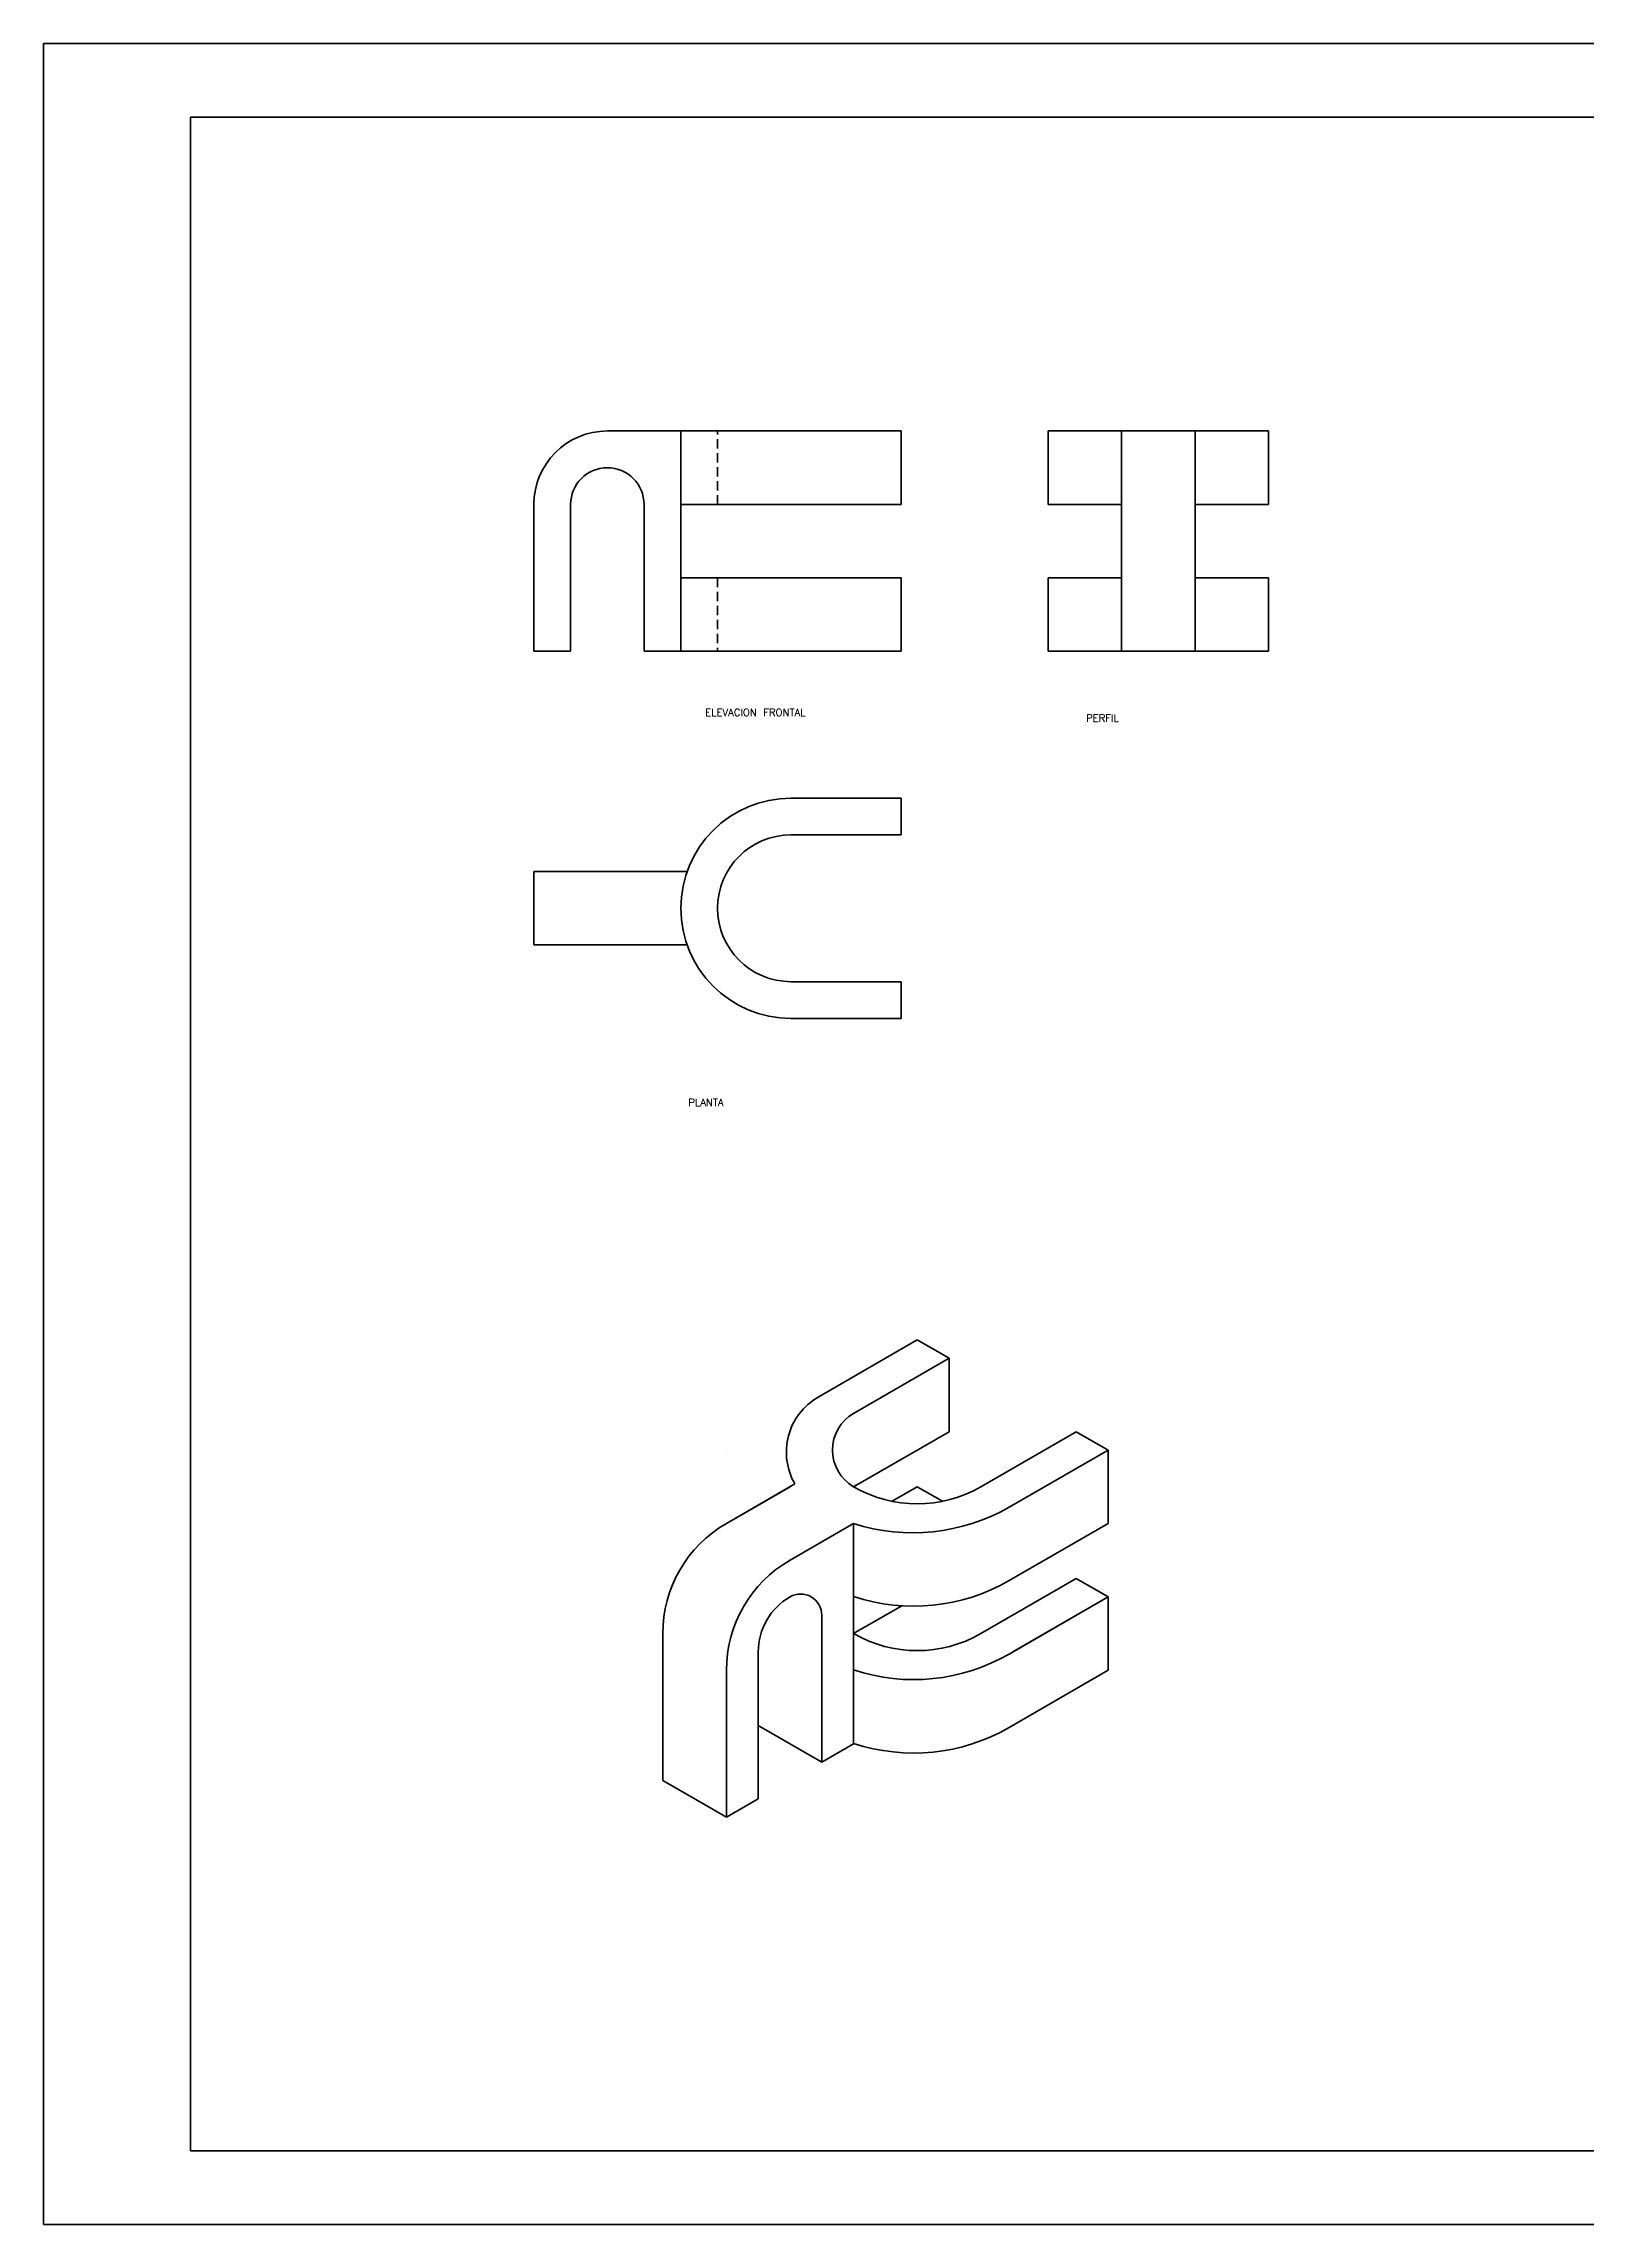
# Model space of a CAD drawing. Header units: millimetres. Extents: x -610 to 6844, y -355 to 774.
# Drawn here: x 0 to 210, y 0 to 297 of the extents above; entities that cross this region are included whole.
import ezdxf

# ---------------------------------------------------------------- set-up
doc = ezdxf.new("R2010")
doc.units = ezdxf.units.MM
doc.header["$LTSCALE"] = 0.1
doc.linetypes.add('DASHED', pattern=[19.05, 12.7, -6.35])
doc.layers.add('L2', color=4, linetype='Continuous', lineweight=35)
doc.layers.add('SEG', color=3, linetype='DASHED', lineweight=35)
doc.styles.get("Standard").update_dxf_attribs({"font": 'txt.shx', "height": 1})

msp = doc.modelspace()

# ---------------------------------------------------------------- linework, layer by layer
at = {"layer": 'L2'}
for p, q in [((420, 297), (0, 297)), ((0, 297), (0, 0)), ((410, 287), (20, 287)), ((20, 287), (20, 10)), ((116.732, 244.242), (76.732, 244.242)), ((86.732, 214.242), (86.732, 244.242)), ((116.732, 234.242), (116.732, 244.242)), ((166.732, 244.242), (136.732, 244.242)), ((136.732, 244.242), (136.732, 234.242)), ((146.732, 214.242), (146.732, 244.242)), ((156.732, 244.242), (156.732, 214.242)), ((166.732, 234.242), (166.732, 244.242)), ((66.732, 234.242), (66.732, 214.242)), ((71.732, 214.242), (71.732, 234.242)), ((81.732, 234.242), (81.732, 214.242)), ((81.732, 234.242), (81.732, 234.242)), ((116.732, 234.242), (86.732, 234.242)), ((146.732, 234.242), (136.732, 234.242)), ((166.732, 234.242), (156.732, 234.242)), ((86.732, 224.242), (116.732, 224.242)), ((116.732, 224.242), (116.732, 214.242)), ((136.732, 224.242), (146.732, 224.242)), ((136.732, 214.242), (136.732, 224.242)), ((166.732, 224.242), (156.732, 224.242)), ((166.732, 224.242), (166.732, 214.242)), ((66.732, 214.242), (71.732, 214.242)), ((81.732, 214.242), (86.732, 214.242)), ((86.732, 214.242), (116.732, 214.242)), ((136.732, 214.242), (166.732, 214.242)), ((116.732, 194.242), (101.732, 194.242)), ((116.732, 194.242), (116.732, 189.242)), ((116.732, 189.242), (101.732, 189.242)), ((87.59, 184.242), (66.732, 184.242)), ((66.732, 174.242), (66.732, 184.242)), ((66.732, 174.242), (87.59, 174.242)), ((101.732, 169.242), (116.732, 169.242)), ((116.732, 164.242), (116.732, 169.242)), ((101.732, 164.242), (116.732, 164.242)), ((105.43, 112.67), (118.919, 120.457)), ((118.919, 120.457), (123.249, 117.957)), ((123.249, 117.957), (110.258, 110.457)), ((123.249, 117.957), (123.249, 107.957)), ((123.249, 107.957), (110.258, 100.457)), ((123.249, 107.957), (110.258, 100.457)), ((140.569, 107.957), (127.579, 100.457)), ((144.899, 105.457), (140.569, 107.957)), ((92.938, 105.457), (92.938, 105.457)), ((131.411, 97.67), (144.899, 105.457)), ((144.899, 105.457), (144.899, 95.457)), ((102.26, 100.84), (92.938, 95.457)), ((92.938, 95.457), (101.598, 100.457)), ((115.492, 98.479), (118.919, 100.457)), ((118.919, 100.457), (122.345, 98.479)), ((110.258, 95.457), (101.598, 90.457)), ((110.258, 95.457), (105.928, 92.957)), ((110.258, 65.457), (110.258, 95.457)), ((144.899, 95.457), (131.411, 87.67)), ((131.411, 87.67), (144.899, 95.457)), ((140.569, 87.957), (127.579, 80.457)), ((144.899, 85.457), (140.569, 87.957)), ((116.808, 84.239), (110.258, 80.457)), ((131.411, 77.67), (144.899, 85.457)), ((131.909, 77.957), (144.899, 85.457)), ((144.899, 75.457), (144.899, 85.457)), ((84.277, 60.457), (84.277, 80.457)), ((105.928, 82.957), (105.928, 62.957)), ((97.268, 57.957), (97.268, 77.957)), ((92.938, 75.457), (92.938, 55.457)), ((92.938, 75.457), (92.938, 70.457)), ((131.411, 67.67), (144.899, 75.457)), ((105.928, 62.957), (97.268, 67.957)), ((105.928, 62.957), (110.258, 65.457)), ((92.938, 55.457), (84.277, 60.457)), ((92.938, 55.457), (97.268, 57.957)), ((20, 10), (410, 10)), ((0, 0), (420, 0))]:
    msp.add_line(p, q, dxfattribs=at)
for points in [[(81.732, 234.242, 1), (71.732, 234.242, 1)], [(105.43, 112.67, 0.4142136), (102.26, 100.84, 0.4142136)], [(110.258, 110.457, 0.5773503), (110.258, 100.457, 0.5773503)], [(110.258, 100.457, 0.2679492), (127.579, 100.457, 1.7320508)], [(92.938, 95.457, 0.2679492), (84.277, 80.457, 1.7320508)], [(110.258, 95.457, 0.2110446), (131.411, 97.67, -0.5773503)], [(101.598, 90.457, 0.2679492), (92.938, 75.457, 1.7320508)], [(110.258, 85.504, 0.2139685), (131.411, 87.67, -0.5773503)], [(101.598, 85.457, 0.2679492), (97.268, 77.957, 1.7320508)], [(105.928, 82.957, 0.5773503), (101.598, 85.457, 0.5773503)], [(110.258, 80.457, 0.2679492), (127.579, 80.457, 1.7320508)], [(110.258, 75.504, 0.2139685), (131.411, 77.67, -0.5773503)], [(110.258, 65.504, 0.2139685), (131.411, 67.67, -0.5773503)]]:
    msp.add_lwpolyline(points, format="xyb", dxfattribs=at)
for centre, radius, end in [((76.732, 234.242), 10, 180), ((101.732, 179.242), 15, 270), ((101.732, 179.242), 10, 270)]:
    msp.add_arc(centre, radius, 90, end, dxfattribs=at)
at = {"layer": 'SEG'}
for p, q in [((91.732, 234.242), (91.732, 244.242)), ((91.732, 224.242), (91.732, 214.242))]:
    msp.add_line(p, q, dxfattribs=at)

# ---------------------------------------------------------------- texts
at = {"layer": 'L2', "linetype": 'ByBlock', "char_height": 1, "width": 17.15623, "attachment_point": 1}
for s, insert in [('ELEVACION FRONTAL', (90.05, 206.424)), ('PERFIL', (141.9, 205.645)), ('PLANTA', (87.762, 153.299))]:
    msp.add_mtext(s, dxfattribs=dict(at, insert=insert))

doc.saveas('drawing.dxf')
